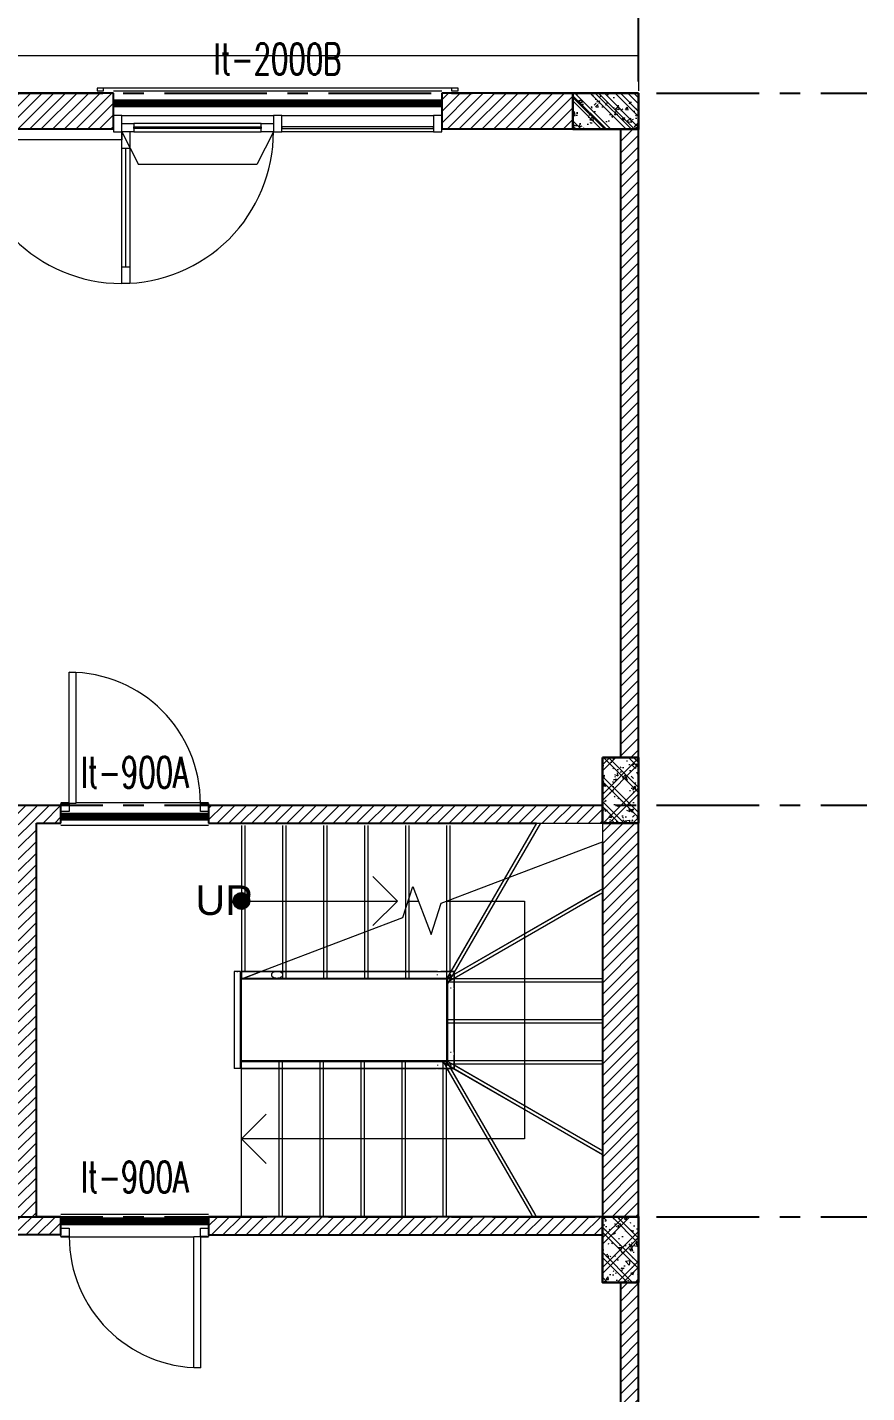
# Model space of a CAD drawing. Header units: millimetres. Extents: x -529861 to -223882, y -171969 to 61504.
# Drawn here: x -450839 to -445724, y -130063 to -121738 of the extents above; entities that cross this region are included whole.
import ezdxf
from ezdxf.enums import TextEntityAlignment as Align

# ---------------------------------------------------------------- set-up
doc = ezdxf.new("R2010")
doc.units = ezdxf.units.MM
doc.header["$LTSCALE"] = 5000
doc.linetypes.add('CENTER', pattern=[2, 1.25, -0.25, 0.25, -0.25])
doc.linetypes.add('Overhead', pattern=[3.96875, 2.38125, -1.5875])
for name, color, linetype, lineweight in [('A-DOOR', 8, 'Continuous', 9), ('A-DOOR-CUT', 7, 'Continuous', 18), ('A-FLOR', 7, 'Continuous', 9), ('A-FLOR-HRAL', 8, 'Continuous', 5), ('A-FLOR-HRAL-1', 8, 'Overhead', 5), ('A-WALL-CUT-1', 10, 'Continuous', 25), ('A-WALL-PATT-1', 8, 'Continuous', 5), ('A-WALL-PROJECTION', 7, 'Continuous', 9), ('A-WINDOW', 8, 'Continuous', 9), ('A-WINDOW-CUT', 7, 'Continuous', 18), ('KC-COT-HATCH', 13, 'Continuous', 15), ('KC-COT-NETCAT', 2, 'Continuous', 30), ('S-COLS-CUT', 1, 'Continuous', 25), ('S-COLS-PROJECTION', 7, 'Continuous', 9), ('S-COLS-PROJECTION-1', 7, 'Continuous', 25), ('S-COLS-PROJECTION-2', 7, 'Continuous', 5), ('S-STRS-1', 7, 'Continuous', 5), ('S-STRS-2', 7, 'Overhead', 5), ('S-STRS-ANNO', 7, 'Continuous', 5), ('S-STRS-IDEN', 7, 'Continuous', 5), ('S-STRS-MBND', 8, 'Overhead', 5), ('S-STRS-MBND-1', 8, 'Continuous', 5)]:
    doc.layers.add(name, color=color, linetype=linetype, lineweight=lineweight)
for name, color, linetype in [('KC ICC-COTVACH', 3, 'Continuous'), ('KCS_AXIS', 18, 'CENTER'), ('KCS_BORDER', 3, 'Continuous'), ('KCS_LANH_TO', 3, 'Continuous'), ('KCS_TEXT', 2, 'Continuous')]:
    doc.layers.add(name, color=color, linetype=linetype)
doc.styles.add('ARIAL', font='arial.ttf')
doc.styles.add('vnsimpli', font='vnsimli.shx', dxfattribs={"width": 0.65})
pattern_1 = [(49.99999999999999, (-453724.1091020502, -134450.3358131873), (182.184668996004, -15.93908553890309), [19.05, -209.55]), (355, (-453724.1091020502, -134450.3358131873), (-35.24242749778777, 191.0566080198829), [15.24, -167.64]), (100.451, (-453708.9271020502, -134451.6638131873), (146.9425016659592, 175.1166878202919), [16.19, -178.09]), (46.184, (-453724.1091020502, -134399.5358131873), (271.0788941350689, -42.04327417683035), [28.575, -314.325]), (96.63599999999998, (-453701.5191020502, -134403.0388131873), (237.4025071042102, 247.4272132782395), [24.28499999999997, -267.1349999999995]), (351.184, (-453724.1091020502, -134399.5358131873), (237.404605813934, 247.4251178605976), [22.86, -251.46]), (21, (-453698.7091020502, -134412.2358131873), (151.6148798353833, -102.2655185167625), [19.05, -209.55]), (226, (-453698.7091020502, -134412.2358131873), (170.6576495867728, -92.84730906988236), [15.23999999999998, -167.6399999999997]), (71.45100000000001, (-453686.0741020502, -134420.7578131873), (213.4170626943636, 81.92136778588423), [16.19, -178.09]), (67.5, (-453724.1091020502, -134450.3358131873), (-39.60297187194581, 74.77100506820722), [6.706, -158.902, 6.706, -163.474, -168.275]), (67.5, (-453724.1091020502, -134450.3358131873), (-39.60297187194581, 74.77100506820722), [-335.788, 6.706, -161.569]), (4.500000000000008, (-453724.1091020502, -134450.3358131873), (71.97091958991243, 96.54639358040444), [6.706, -90.322, 6.706, -155.092, -64.135]), (4.500000000000008, (-453724.1091020502, -134450.3358131873), (71.97091958991243, 96.54639358040444), [-258.826, 6.706, -57.42899999999999]), (327.5, (-453780.7511020502, -134450.3358131873), (135.5904877069497, -5.7289126709626), [6.706, -56.794, 6.706, -191.414, -262.89]), (327.5, (-453780.7511020502, -134450.3358131873), (135.5904877069497, -5.7289126709626), [-261.62, 6.706, -256.184]), (317.5, (-453806.1511020501, -134450.3358131873), (148.1288864750833, 25.42676126941608), [6.706, -75.844, 6.706, -124.866, -186.69]), (317.5, (-453806.1511020501, -134450.3358131873), (148.1288864750833, 25.42676126941608), [-214.122, 6.706, -179.984]), (315, (-453724.1091020502, -134450.3358131873), (76.33217702908782, 76.33217702908782), []), (315, (-453724.1091020502, -134419.2208131873), (76.33217702908782, 76.33217702908782), [])]
pattern_2 = [(45, (-453724.1091020502, -134450.3358131873), (-35.35533905932738, 35.35533905932738), [])]

# ---------------------------------------------------------------- blocks, each defined once
blk = doc.blocks.new('HBH_STR_COLUMN_REC - 220x400mm-1577201-MẶT BẰNG ĐỊNH VỊ CỬA TẦNG 2')
at = {"layer": 'S-COLS-CUT'}
for p, q in [((-110.0000000000001, 200), (109.9999999999998, 200)), ((-110.0000000000001, -199.9999999999999), (-110.0000000000001, 200)), ((109.9999999999998, 200), (109.9999999999998, -199.9999999999999)), ((109.9999999999998, -199.9999999999999), (-110.0000000000001, -199.9999999999999))]:
    blk.add_line(p, q, dxfattribs=at)
blk = doc.blocks.new('HBH_STR_COLUMN_REC - 220x400mm-1287819-MẶT BẰNG ĐỊNH VỊ CỬA TẦNG 2')
at = {"layer": 'S-COLS-CUT'}
for p, q in [((-110.0000000000001, 200), (109.9999999999998, 200)), ((-110.0000000000001, -199.9999999999999), (-110.0000000000001, 200)), ((109.9999999999998, 200), (109.9999999999998, -199.9999999999999)), ((109.9999999999998, -199.9999999999999), (-110.0000000000001, -199.9999999999999))]:
    blk.add_line(p, q, dxfattribs=at)
blk = doc.blocks.new('Top Rail Type - Top Rail_Internal_-981427-MẶT BẰNG ĐỊNH VỊ CỬA TẦNG 2')
at = {"layer": 'A-FLOR-HRAL'}
for p, q in [((5385.399992713778, 6955.399879907358), (4406.871590415501, 6955.399879907365)), ((4406.871590415501, 6915.399879907365), (5385.399992713778, 6915.399879907361)), ((5485.399992713773, 6955.399879907358), (5405.399992713774, 6955.399879907358)), ((5405.399992713774, 6915.399879907361), (5445.399992713777, 6915.399879907361)), ((5445.399992713777, 6915.399879907361), (5445.399992713777, 6854.95537990736)), ((5485.399992713777, 6854.95537990736), (5485.399992713773, 6955.399879907358)), ((5445.399992713774, 6849.201387950822), (5445.399992713777, 6464.599879907361)), ((5485.399992713777, 6464.599879907361), (5485.399992713773, 6849.201387950822)), ((5445.399992713774, 6444.599879907364), (5445.399992713774, 6404.59987990736)), ((5485.399992713773, 6364.59987990736), (5485.399992713773, 6444.599879907364)), ((5379.201500757239, 6404.59987990736), (4189.999992713773, 6404.599879907345)), ((4189.999992713773, 6364.599879907345), (5379.201500757239, 6364.59987990736)), ((5445.399992713774, 6404.59987990736), (5384.955492713774, 6404.59987990736)), ((5384.955492713774, 6364.599879907359), (5485.399992713773, 6364.59987990736))]:
    blk.add_line(p, q, dxfattribs=at)
at = {"layer": 'A-FLOR-HRAL', "flags": 128}
blk.add_lwpolyline([(4189.999992713771, 6382.675332794446), (4189.999992713771, 6384.59987990736), (4189.999992713771, 6386.524427020275)], dxfattribs=at)
at = {"layer": 'A-FLOR-HRAL'}
for points in [[(5385.537238184065, 6933.063459491434), (5385.445989552801, 6933.838726293168), (5385.353995876091, 6935.399879906442), (5385.445989550091, 6936.961033523376), (5385.537238180815, 6937.736300326315)], [(5463.471872046568, 6855.371186839871), (5464.112662741382, 6855.390441643719), (5465.400099688716, 6855.409690149912), (5466.687108736265, 6855.389697685884), (5467.327623265526, 6855.370128296863)], [(5463.063572297829, 6464.462634437054), (5463.838839099568, 6464.553883068319), (5465.399992712851, 6464.645876745027), (5466.961146329796, 6464.553883071027), (5467.736413132741, 6464.462634440304)], [(5385.371299646284, 6386.528000574544), (5385.390554450131, 6385.887209879734), (5385.409802956323, 6384.59977293241), (5385.389810492296, 6383.312763884871), (5385.370241103275, 6382.672249355614)]]:
    blk.add_open_spline(points, degree=3, dxfattribs=at)
for points, knots in [([(5463.06548730673, 6933.063382033174), (5463.409473005157, 6933.405307526104), (5464.190922678824, 6934.182932522631), (5465.39999274736, 6935.399879907235), (5466.609062628533, 6936.616827292509), (5467.390512612045, 6937.394452287923), (5467.734498233768, 6937.736377781129)], [0.4627283698566, 0.4627283698566, 0.4627283698566, 0.4627283698566, 0.4791666666666667, 0.5, 0.5208333333333334, 0.5372716301434366, 0.5372716301434366, 0.5372716301434366, 0.5372716301434366]), ([(5463.063494839575, 6386.934385314408), (5463.40542033251, 6386.590399615977), (5464.18304532904, 6385.808949942311), (5465.399992713645, 6384.599879873763), (5466.616940098928, 6383.390809992587), (5467.394565094347, 6382.609360009071), (5467.73649058756, 6382.265374387342)], [0.462728369856341, 0.462728369856341, 0.462728369856341, 0.462728369856341, 0.4791666666666667, 0.5, 0.5208333333333334, 0.5372716301436956, 0.5372716301436956, 0.5372716301436956, 0.5372716301436956])]:
    blk.add_open_spline(points, degree=3, knots=knots, dxfattribs=at)
blk = doc.blocks.new('Top Rail Type - Top Rail_Internal_-V19-MẶT BẰNG ĐỊNH VỊ CỬA TẦNG 2')
at = {"layer": 'A-FLOR-HRAL'}
for p, q in [((4406.871590415495, 6955.399879907357), (5385.399992713768, 6955.399879907354)), ((4406.871590415495, 6915.399879907358), (5385.399992713768, 6915.399879907354)), ((5385.399992713768, 6955.399879907354), (5485.399992713768, 6955.399879907354)), ((5385.399992713768, 6915.399879907354), (5445.399992713769, 6915.399879907354)), ((5445.399992713769, 6915.399879907354), (5445.399992713769, 6855.399879907354)), ((5485.399992713768, 6955.399879907354), (5485.399992713768, 6855.399879907354)), ((5445.399992713769, 6855.399879907354), (5445.399992713768, 6464.599879907356)), ((5485.399992713768, 6855.399879907354), (5485.399992713767, 6464.599879907356)), ((5445.399992713768, 6464.599879907356), (5445.399992713768, 6404.599879907356)), ((5485.399992713767, 6464.599879907356), (5485.399992713767, 6364.599879907356)), ((4189.999992713771, 6364.59987990736), (4189.999992713771, 6404.59987990736)), ((5385.399992713767, 6404.599879907356), (4189.999992713771, 6404.59987990736)), ((5385.399992713767, 6364.599879907356), (4189.999992713771, 6364.59987990736)), ((5445.399992713768, 6404.599879907356), (5385.399992713767, 6404.599879907356)), ((5485.399992713767, 6364.599879907356), (5385.399992713767, 6364.599879907356))]:
    blk.add_line(p, q, dxfattribs=at)
blk = doc.blocks.new('HBH_WD_FIX2 - HBH_WD_FIX_2000X2400-1630563-MẶT BẰNG ĐỊNH VỊ CỬA TẦNG 2')
at = {"layer": 'A-DOOR'}
for p, q in [((1059.999999999983, 140), (-1060.000000000009, 140)), ((-100.0000000000079, -75.00000000000425), (-875.0000000000077, -75.00000000000671)), ((-1875.00000000001, -175.0000000000082), (-1875.00000000001, -124.9999999999981)), ((-950.0000000000138, -1049.999999999999), (-950.0000000000224, -124.9999999999821)), ((-950.0000000000223, -125.0000000000016), (-848.0949101011357, -325.000000000001)), ((-949.9999999999931, -125.0000000000125), (-949.9999999999925, -174.9999999999994)), ((-900.0000000000108, -124.9999999999816), (-900.000000000002, -1049.999999999999)), ((-875.0000000000075, -125.0000000000067), (-100.0000000000076, -125.0000000000042)), ((-25.00000000000975, -124.9999999999959), (-126.905089898896, -324.9999999999962)), ((-949.9999999999925, -174.9999999999976), (-1875.00000000001, -175.0000000000082)), ((-950.0000000000215, -224.9999999999822), (-900.0000000000115, -224.9999999999817)), ((-925.0000000000089, -949.999999999999), (-925.0000000000156, -224.9999999999819)), ((-126.905089898896, -324.9999999999962), (-848.0949101011365, -324.9999999999985)), ((-900.0000000000031, -949.9999999999987), (-950.0000000000146, -949.9999999999991)), ((-900.0000000000023, -1049.999999999999), (-950.0000000000138, -1049.999999999999))]:
    blk.add_line(p, q, dxfattribs=at)
for centre, radius, start, end in [((-950.0000000000098, -125), 925.0000000000008, 180.0000000000004, 270), ((-950.0000000000098, -124.9999999999989), 924.9999999999993, 269.9999999999999, 2.353610464283002e-13)]:
    blk.add_arc(centre, radius, start, end, dxfattribs=at)
at = {"layer": 'A-DOOR-CUT'}
for p, q in [((-1060.000000000009, 140), (-1100.000000000009, 140)), ((-1100.000000000009, 140), (-1100.000000000009, 125)), ((-1100.000000000009, 125), (-1060.000000000009, 125)), ((-1060.000000000009, 125), (-1060.000000000009, 140)), ((1059.999999999983, 140), (1059.999999999983, 125)), ((1099.999999999983, 140), (1059.999999999983, 140)), ((1059.999999999983, 125), (1099.999999999983, 125)), ((1099.999999999983, 125), (1099.999999999983, 140)), ((-950.0000000000076, -125.0000000000069), (-950.0000000000077, -75.00000000000695)), ((-950.0000000000077, -75.00000000000695), (-875.0000000000077, -75.00000000000671)), ((-875.0000000000077, -75.00000000000671), (-875.0000000000076, -125.0000000000067)), ((-100.0000000000077, -125.0000000000043), (-100.0000000000079, -75.00000000000426)), ((-100.0000000000079, -75.00000000000426), (-25.00000000000785, -75.00000000000402)), ((-25.00000000000785, -75.00000000000402), (-25.00000000000772, -125.000000000004)), ((-875.0000000000076, -125.0000000000067), (-950.0000000000076, -125.0000000000069)), ((-875.0000000000076, -105.0000000000067), (-875.0000000000076, -95.00000000000671)), ((-875.0000000000076, -95.00000000000671), (-100.0000000000079, -95.00000000000426)), ((-100.0000000000078, -105.0000000000043), (-875.0000000000076, -105.0000000000067)), ((-100.0000000000078, -95.00000000000426), (-100.0000000000078, -105.0000000000043)), ((-25.00000000000772, -125.000000000004), (-100.0000000000077, -125.0000000000043))]:
    blk.add_line(p, q, dxfattribs=at)
at = {"layer": 'A-WINDOW'}
for p, q in [((-950.0000000000103, -24.99999999999693), (-25.00000000000799, -24.99999999999992)), ((24.99999999999188, -25.00000000000008), (949.9999999999911, -25.00000000000307)), ((949.9999999999909, -125.000000000006), (24.99999999999161, -125.000000000003))]:
    blk.add_line(p, q, dxfattribs=at)
at = {"layer": 'A-WINDOW-CUT'}
for p, q in [((-950.0000000000103, -24.99999999999693), (-1000.00000000001, -24.99999999999677)), ((-1000.00000000001, -24.99999999999677), (-1000.000000000011, -124.9999999999997)), ((-950.0000000000105, -75.00000000000793), (-950.0000000000103, -24.99999999999694)), ((24.99999999999202, -25.00000000000008), (-25.00000000000799, -24.99999999999992)), ((-25.00000000000799, -24.99999999999992), (-25.00000000000819, -75.00000000000456)), ((24.99999999999161, -125.000000000003), (24.99999999999202, -25.00000000000009)), ((999.9999999999911, -25.00000000000323), (949.9999999999909, -25.00000000000307)), ((949.9999999999909, -25.00000000000307), (949.9999999999909, -125.000000000006)), ((999.9999999999909, -125.0000000000062), (999.9999999999911, -25.00000000000323)), ((-1000.000000000011, -124.9999999999997), (-950.0000000000106, -124.9999999999999)), ((-25.0000000000084, -125.0000000000028), (24.99999999999161, -125.000000000003)), ((949.9999999999916, -95.0000000000041), (24.99999999999229, -95.0000000000041)), ((24.99999999999229, -95.0000000000041), (24.99999999999229, -105.0000000000041)), ((24.99999999999229, -105.0000000000041), (949.9999999999916, -105.0000000000041)), ((949.9999999999916, -105.0000000000041), (949.9999999999916, -95.0000000000041)), ((949.9999999999909, -125.000000000006), (999.9999999999909, -125.0000000000062))]:
    blk.add_line(p, q, dxfattribs=at)
blk = doc.blocks.new('HBH_DR_GL_SINGLE - 900X2200-1169941-MẶT BẰNG ĐỊNH VỊ CỬA TẦNG 2')
at = {"layer": 'A-DOOR'}
blk.add_arc((399.9999999999919, -65.0000000009659), 800.0000000000007, 180.0000000000007, 270.0000000000003, dxfattribs=at)
at = {"layer": 'A-DOOR-CUT'}
for p, q in [((-450.0000000000082, -65.00000000097178), (-450.0000000000084, -15.00000000097176)), ((-450.0000000000084, -15.00000000097176), (-400.000000000009, -15.0000000009716)), ((-400.0000000000089, -65.00000000097161), (-450.0000000000082, -65.00000000097178)), ((-400.000000000009, -15.0000000009716), (-400.0000000000089, -65.00000000097161)), ((359.9999999999918, -65.0000000009663), (399.9999999999918, -65.00000000096617)), ((359.9999999999957, -865.0000000009651), (359.9999999999918, -65.0000000009663)), ((399.9999999999918, -65.00000000096902), (399.9999999999917, -15.00000000096901)), ((399.9999999999917, -15.00000000096902), (449.9999999999917, -15.00000000096886)), ((399.9999999999918, -65.00000000096617), (399.9999999999956, -865.0000000009649)), ((449.9999999999918, -65.00000000096887), (399.9999999999918, -65.00000000096902)), ((449.9999999999917, -15.00000000096886), (449.9999999999918, -65.00000000096887)), ((399.9999999999956, -865.0000000009649), (359.9999999999957, -865.0000000009651))]:
    blk.add_line(p, q, dxfattribs=at)
blk = doc.blocks.new('Top Rail Type - Top Rail_Internal_-1034154-MẶT BẰNG ĐỊNH VỊ CỬA TẦNG 2')
at = {"layer": 'A-FLOR-HRAL'}
for p, q in [((4406.871590415501, 6955.399879907367), (4189.999992713773, 6955.399879907367)), ((4189.999992713773, 6915.399879907367), (4406.871590415501, 6915.399879907367))]:
    blk.add_line(p, q, dxfattribs=at)
at = {"layer": 'A-FLOR-HRAL', "flags": 128}
for points in [[(4189.999992713771, 6933.483460036571), (4189.999992713771, 6935.399879907361), (4189.999992713771, 6937.316299778141)], [(4406.871590415495, 6955.399879907361), (4399.583575450208, 6954.962831922037), (4392.614081710679, 6953.670789060212), (4386.267709516667, 6951.58021979486), (4380.821825786325, 6948.782492034538), (4376.514441770916, 6945.399879907361), (4373.533810821036, 6941.58021979486), (4372.01020081185, 6937.490449172714), (4372.01020081185, 6933.309310642008), (4373.533810821036, 6929.219540019862), (4376.514441770915, 6925.399879907361), (4380.821825786325, 6922.017267780185), (4386.267709516666, 6919.219540019862), (4392.614081710678, 6917.128970754509), (4399.583575450208, 6915.836927892684), (4406.871590415495, 6915.399879907361)], [(4406.871590415495, 6915.399879907361), (4414.159605380783, 6915.836927892684), (4421.129099120313, 6917.128970754509), (4427.475471314325, 6919.219540019862), (4432.921355044668, 6922.017267780183), (4437.228739060076, 6925.399879907361), (4440.209370009956, 6929.219540019862), (4441.732980019142, 6933.309310642008), (4441.732980019142, 6937.490449172714), (4440.209370009956, 6941.58021979486), (4437.228739060076, 6945.399879907361), (4432.921355044668, 6948.782492034538), (4427.475471314325, 6951.58021979486), (4421.129099120313, 6953.670789060212), (4414.159605380784, 6954.962831922037), (4406.871590415495, 6955.399879907361)]]:
    blk.add_lwpolyline(points, dxfattribs=at)
blk = doc.blocks.new('Top Rail Type - Top Rail_Internal_-V20-MẶT BẰNG ĐỊNH VỊ CỬA TẦNG 2')
at = {"layer": 'A-FLOR-HRAL'}
for p, q in [((4189.999992713771, 6955.39987990736), (4189.999992713771, 6915.39987990736)), ((4189.999992713771, 6955.39987990736), (4309.473676924273, 6955.39987990736)), ((4189.999992713771, 6915.39987990736), (4204.210519029533, 6915.39987990736)), ((4204.210519029533, 6915.399879907359), (4309.473676924273, 6955.39987990736))]:
    blk.add_line(p, q, dxfattribs=at)
at = {"layer": 'A-FLOR-HRAL-1'}
for p, q in [((4204.210519029533, 6915.39987990736), (5385.39999271377, 6915.39987990736)), ((4309.473676924273, 6955.39987990736), (5385.39999271377, 6955.39987990736)), ((5385.39999271377, 6955.39987990736), (5485.39999271377, 6955.39987990736)), ((5385.39999271377, 6915.39987990736), (5445.39999271377, 6915.39987990736)), ((5445.39999271377, 6915.39987990736), (5445.39999271377, 6855.39987990736)), ((5485.39999271377, 6955.39987990736), (5485.39999271377, 6855.39987990736)), ((5445.39999271377, 6855.39987990736), (5445.39999271377, 6464.599879907341)), ((5485.39999271377, 6855.39987990736), (5485.39999271377, 6464.599879907341)), ((5445.39999271377, 6464.599879907341), (5445.39999271377, 6404.59987990734)), ((5485.39999271377, 6464.599879907341), (5485.39999271377, 6364.599879907341)), ((4189.999992713771, 6364.599879907341), (4189.999992713771, 6404.59987990734)), ((5385.39999271377, 6404.59987990734), (4189.999992713771, 6404.59987990734)), ((5385.39999271377, 6364.599879907341), (4189.999992713771, 6364.599879907341)), ((5445.39999271377, 6404.59987990734), (5385.39999271377, 6404.59987990734)), ((5485.39999271377, 6364.599879907341), (5385.39999271377, 6364.599879907341))]:
    blk.add_line(p, q, dxfattribs=at)
blk = doc.blocks.new('Walls 11 - Walls 11-1242703-MẶT BẰNG ĐỊNH VỊ CỬA TẦNG 2')
at = {"layer": 'A-WALL-PROJECTION'}
for p, q in [((109.999992713759, 12324.99987990737), (109.9999927137597, 12539.99987990737)), ((109.9999927137591, 12539.99987990737), (6609.999992713779, 12539.99987990735)), ((6609.99999271378, 12539.99987990735), (6609.999992713779, 12324.99987990735))]:
    blk.add_line(p, q, dxfattribs=at)
blk = doc.blocks.new('Top Rail Type - Top Rail_Internal_-1630870-MẶT BẰNG ĐỊNH VỊ CỬA TẦNG 2')
at = {"layer": 'A-FLOR-HRAL'}
for p, q in [((4144.599992713779, 6955.399879907367), (4144.599992713775, 6364.599879907365)), ((4162.263494809631, 6955.399879907361), (4166.93649061791, 6955.399879907361)), ((4184.599992713778, 6364.599879907365), (4184.599992713778, 6955.399879907367)), ((4166.936490617909, 6364.59987990736), (4162.263494809631, 6364.59987990736))]:
    blk.add_line(p, q, dxfattribs=at)
blk = doc.blocks.new('Top Rail Type - Top Rail_Internal_-V21-MẶT BẰNG ĐỊNH VỊ CỬA TẦNG 2')
at = {"layer": 'A-FLOR-HRAL'}
for p, q in [((4184.59999271377, 6955.399879907361), (4144.599992713771, 6955.399879907361)), ((4144.599992713771, 6955.399879907361), (4144.59999271377, 6364.59987990736)), ((4184.59999271377, 6955.399879907361), (4184.599992713769, 6364.59987990736)), ((4184.599992713769, 6364.59987990736), (4144.59999271377, 6364.59987990736))]:
    blk.add_line(p, q, dxfattribs=at)
blk = doc.blocks.new('2-LUOI TRUC')
at = {"layer": 'KCS_AXIS', "ltscale": 0.1}
for p, q in [((-23605.34346586291, -46766.54382074761), (-23605.34346586291, -33447.5459575562)), ((-31495.34346586291, -34837.54595751589), (-22215.34346586291, -34837.54595751589)), ((-31495.34346586291, -39177.5459575562), (-22215.34346586291, -39177.5459575562)), ((-31495.34346586291, -41687.54595751593), (-22215.34346586291, -41687.54595751593))]:
    blk.add_line(p, q, dxfattribs=at)
blk = doc.blocks.new('*U935')
at = {"layer": 'KC-COT-HATCH'}
h = blk.add_hatch(dxfattribs=at)
h.set_pattern_fill('CHAU-02', color=256, scale=30, pattern_type=2)
h.set_pattern_definition([(49.99999999999999, (-758.4432547455838, -466.9000352710326), (215.178054780226, -18.82564049477853), [22.5, -247.5]), (355, (-758.4432547455838, -466.9000352710326), (-41.6254000839, 225.6576401100035), [18, -198]), (100.4514, (-740.5117507455836, -468.4688372710326), (173.5528145142065, 206.8318626182861), [19.122057, -210.3426336]), (46.18420000000001, (-758.4432547455838, -406.9000352710326), (320.1723145876933, -49.65570429870542), [33.75, -371.25]), (96.6356, (-731.7622312455837, -411.0380273710326), (280.398811664611, 292.2353612701325), [28.6830864, -315.5139]), (351.1842, (-758.4432547455838, -406.9000352710326), (280.3985835400882, 292.2355802775974), [27, -297]), (21, (-728.4432547455838, -421.9000352710326), (179.0721156355385, -120.7856671996016), [22.5, -247.5]), (226, (-728.4432547455838, -421.9000352710326), (201.5646367418057, -109.6619427481773), [17.99999999999997, -197.9999999999998]), (71.4514, (-713.5205848455837, -431.9655170710327), (252.066788574447, 96.75914901298572), [19.122057, -210.3426336]), (67.5, (-758.4432547455838, -466.9000352710326), (-46.77485499136161, 88.31233855207942), [0, -195.6, 0, -201, 0, -198.75]), (4.500000000000006, (-758.4432547455838, -466.9000352710326), (85.00527716362008, 114.0309565615238), [0, -114.6, 0, -191.1, 0, -75.75]), (327.5, (-825.3432547455836, -466.9000352710326), (160.1467308517227, -6.766461520313927), [0, -75, 0, -234, 0, -310.5]), (317.5, (-855.3432547455836, -466.9000352710326), (174.9558508027159, 30.03149469969532), [0, -97.5, 0, -155.4, 0, -220.5]), (315, (-758.4432547455838, -466.9000352710326), (90.15611460128481, 90.15611460128481), []), (315, (-758.4432547455838, -430.1500352710326), (90.15611460128481, 90.15611460128481), [])])
h.paths.add_polyline_path([(-110.0000000000002, 200.0000000000001), (-110.0000000000002, -199.9999999999999), (109.9999999999998, -199.9999999999999), (109.9999999999998, 200.0000000000001)])
at = {"layer": 'KC-COT-NETCAT'}
blk.add_lwpolyline([(-110.0000000000002, -199.9999999999999), (109.9999999999998, -199.9999999999999), (109.9999999999998, 200.0000000000001), (-110.0000000000002, 200.0000000000001)], close=True, dxfattribs=at)
blk = doc.blocks.new('2-MBC')
at = {"layer": 'KC ICC-COTVACH'}
for p, xscale, rotation in [((6189.999999999825, 11079.99999995964), -1.000000000000001, 90), ((6279.999999999825, 6939.999999973821), -1, 180), ((6279.999999999825, 4139.999999922031), -1, 180)]:
    blk.add_blockref('*U935', p, dxfattribs=dict(at, xscale=xscale, rotation=rotation))
at = {"layer": 'KCS_AXIS'}
blk.add_blockref('2-LUOI TRUC', (29995.34346586291, 46027.5459575562), dxfattribs=at)

msp = doc.modelspace()

# ---------------------------------------------------------------- hatches: boundary and pattern name
at = {"layer": 'A-WALL-PATT-1'}
h = msp.add_hatch(dxfattribs=at)
h.set_pattern_fill('FP_2', color=256, style=0, pattern_type=2)
h.set_pattern_definition(pattern_2)
h.paths.add_polyline_path([(-447514.1091093361, -122360.33593328), (-447514.1091093361, -122140.33593328), (-448314.1091093364, -122140.33593328), (-448314.1091093364, -122360.33593328)])
h.paths.add_polyline_path([(-450360.5260140305, -122360.3359332799), (-450314.1091093364, -122360.3359332799), (-450314.1091093364, -122140.3359332799), (-451914.1091093364, -122140.3359332799), (-451914.1091093364, -122360.3359332799)])
h.paths.add_polyline_path([(-452814.1091093364, -122360.3359332799), (-452814.1091093364, -122140.3359332799), (-453214.1091093362, -122140.3359332799), (-453214.1091093362, -122360.3359332799)])
h = msp.add_hatch(dxfattribs=at)
h.set_pattern_fill('FP_2', color=256, style=0, pattern_type=2)
h.set_pattern_definition(pattern_2)
h.paths.add_polyline_path([(-447114.1091093364, -126190.33593328), (-447114.1091093364, -122360.33593328), (-447224.1091093364, -122360.33593328), (-447224.1091093364, -126190.33593328)])
h = msp.add_hatch(dxfattribs=at)
h.set_pattern_fill('FP_2', color=256, style=0, pattern_type=2)
h.set_pattern_definition(pattern_2)
h.paths.add_polyline_path([(-447349.1091093364, -126590.33593328), (-447334.1091093362, -126590.33593328), (-447334.1091093362, -126480.33593328), (-449734.1091093364, -126480.33593328), (-449734.1091093364, -126590.33593328), (-447932.7909507725, -126590.33593328)])
h.paths.add_polyline_path([(-450784.1091093364, -126590.33593328), (-450634.1091093364, -126590.33593328), (-450634.1091093364, -126480.33593328), (-453394.1091093362, -126480.3359332799), (-453394.1091093362, -126590.3359332799), (-450828.736071562, -126590.33593328)])
h = msp.add_hatch(dxfattribs=at)
h.set_pattern_fill('FP_2', color=256, style=0, pattern_type=2)
h.set_pattern_definition(pattern_2)
h.paths.add_polyline_path([(-450894.1091093364, -129100.3359332799), (-450784.1091093364, -129100.3359332799), (-450784.1091093364, -126590.33593328), (-450894.1091093364, -126590.33593328), (-450894.1091093364, -128990.3359332799)])
h = msp.add_hatch(dxfattribs=at)
h.set_pattern_fill('FP_2', color=256, style=0, pattern_type=2)
h.set_pattern_definition(pattern_2)
h.paths.add_polyline_path([(-447334.1091093364, -128990.33593328), (-447114.1091093364, -128990.33593328), (-447114.1091093364, -126590.33593328), (-447334.1091093362, -126590.33593328), (-447334.1091093363, -128264.966362598)])
h = msp.add_hatch(dxfattribs=at)
h.set_pattern_fill('FP_2', color=256, style=0, pattern_type=2)
h.set_pattern_definition(pattern_2)
h.paths.add_polyline_path([(-447349.1091093364, -129100.33593328), (-447334.1091093363, -129100.33593328), (-447334.1091093364, -128990.33593328), (-449734.1091093364, -128990.33593328), (-449734.1091093364, -129100.33593328), (-448487.6857839044, -129100.33593328)])
h.paths.add_polyline_path([(-450769.1091093364, -129100.33593328), (-450634.1091093364, -129100.33593328), (-450634.1091093364, -128990.33593328), (-450784.1091093364, -128990.33593328), (-450784.1091093364, -129100.33593328)])
h = msp.add_hatch(dxfattribs=at)
h.set_pattern_fill('FP_2', color=256, style=0, pattern_type=2)
h.set_pattern_definition(pattern_2)
h.paths.add_polyline_path([(-447224.1091093364, -133220.33593328), (-447114.1091093364, -133220.33593328), (-447114.1091093364, -129390.33593328), (-447224.1091093364, -129390.33593328), (-447224.1091093364, -133205.33593328)])
at = {"layer": 'S-COLS-PROJECTION-2'}
h = msp.add_hatch(dxfattribs=at)
h.set_pattern_fill('FP_1', color=256, style=0, pattern_type=2)
h.set_pattern_definition(pattern_1)
h.paths.add_polyline_path([(-447114.1091093361, -122360.33593328), (-447114.1091093361, -122140.33593328), (-447514.1091093361, -122140.33593328), (-447514.1091093361, -122360.33593328)])
h = msp.add_hatch(dxfattribs=at)
h.set_pattern_fill('FP_1', color=256, style=0, pattern_type=2)
h.set_pattern_definition(pattern_1)
h.paths.add_polyline_path([(-447114.1091093361, -126590.33593328), (-447114.1091093361, -126190.33593328), (-447334.1091093361, -126190.33593328), (-447334.1091093361, -126590.33593328)])
h = msp.add_hatch(dxfattribs=at)
h.set_pattern_fill('FP_1', color=256, style=0, pattern_type=2)
h.set_pattern_definition(pattern_1)
h.paths.add_polyline_path([(-447334.1091093361, -129390.33593328), (-447114.1091093361, -129390.33593328), (-447114.1091093361, -128990.33593328), (-447334.1091093361, -128990.33593328), (-447334.1091093361, -129290.4584562775)])
at = {"layer": 'S-STRS-ANNO'}
h = msp.add_hatch(color=256, dxfattribs=at)
edge = h.paths.add_edge_path()
edge.add_arc((-449534.1091093364, -127065.33593328), 50, 0, 360)
msp.add_hatch(color=256, dxfattribs=at).paths.add_polyline_path([(-449526.9933674227, -127114.827005374), (-449501.3660726391, -127103.1234119977), (-449486.1344606557, -127079.422561122), (-449486.1344606557, -127051.2493054379), (-449501.3660726391, -127027.5484545623), (-449526.9933674227, -127015.8448611859), (-449554.8798599865, -127019.8543335122), (-449576.171785978, -127038.3038924072), (-449584.1091093364, -127065.33593328), (-449576.171785978, -127092.3679741527), (-449554.8798599865, -127110.8175330477)])

# ---------------------------------------------------------------- linework, layer by layer
at = {"layer": 'A-FLOR'}
for p, q in [((-449534.1091093364, -128045.73593328), (-449534.1091093364, -127540.33593328)), ((-449534.1091093364, -128975.33593328), (-449534.1091093364, -128085.73593328))]:
    msp.add_line(p, q, dxfattribs=at)
at = {"layer": 'A-WALL-CUT-1'}
for p, q in [((-450314.1091093364, -122140.33593328), (-451914.1091093364, -122140.33593328)), ((-450314.1091093364, -122360.33593328), (-450314.1091093364, -122140.33593328)), ((-448314.1091093364, -122140.33593328), (-448314.1091093364, -122360.33593328)), ((-447114.1091093364, -122140.33593328), (-448314.1091093364, -122140.33593328)), ((-450314.1091093364, -122360.33593328), (-451914.1091093364, -122360.33593328)), ((-447224.1091093364, -122360.33593328), (-448314.1091093364, -122360.33593328)), ((-447224.1091093364, -122360.33593328), (-447224.1091093364, -126190.33593328)), ((-447114.1091093364, -126190.33593328), (-447114.1091093364, -122360.33593328)), ((-447224.1091093364, -126190.33593328), (-447114.1091093364, -126190.33593328)), ((-451094.1091093364, -126480.33593328), (-450634.1091093364, -126480.33593328)), ((-450634.1091093364, -126590.33593328), (-450634.1091093364, -126480.33593328)), ((-449734.1091093364, -126480.33593328), (-449734.1091093364, -126590.33593328)), ((-449734.1091093364, -126480.33593328), (-447334.1091093362, -126480.33593328)), ((-450784.1091093364, -126590.33593328), (-450634.1091093364, -126590.33593328)), ((-450784.1091093364, -128990.33593328), (-450784.1091093364, -126590.33593328)), ((-449734.1091093364, -126590.33593328), (-447735.6263536062, -126590.33593328)), ((-447114.1091093364, -128990.33593328), (-447114.1091093364, -126590.33593328)), ((-447334.1091093363, -126704.33593328), (-447334.1091093364, -128990.33593328)), ((-450634.1091093364, -128990.33593328), (-450784.1091093364, -128990.33593328)), ((-450634.1091093364, -129100.33593328), (-450634.1091093364, -128990.33593328)), ((-449734.1091093364, -128990.33593328), (-449734.1091093364, -129100.33593328)), ((-447334.1091093364, -128990.33593328), (-449734.1091093364, -128990.33593328)), ((-450634.1091093364, -129100.33593328), (-451644.1091093364, -129100.3359332799)), ((-449734.1091093364, -129100.33593328), (-447334.1091093364, -129100.33593328)), ((-447114.1091093364, -129390.33593328), (-447224.1091093364, -129390.33593328)), ((-447224.1091093364, -129390.33593328), (-447224.1091093364, -133220.33593328)), ((-447114.1091093364, -133220.33593328), (-447114.1091093364, -129390.33593328))]:
    msp.add_line(p, q, dxfattribs=at)
at = {"layer": 'A-WALL-PROJECTION'}
for p, q in [((-450314.1091093364, -122125.33593328), (-448314.1091093364, -122125.33593328)), ((-450634.1091093364, -126465.33593328), (-450584.1091093364, -126465.33593328)), ((-450544.1091093364, -126465.33593328), (-449734.1091093364, -126465.33593328)), ((-449734.1091093364, -126605.33593328), (-450634.1091093364, -126605.33593328)), ((-450634.1091093364, -128975.33593328), (-449734.1091093364, -128975.33593328)), ((-447334.1091093364, -129100.33593328), (-447334.1091093364, -128990.33593328)), ((-449824.1091093364, -129115.33593328), (-450634.1091093364, -129115.33593328)), ((-449734.1091093364, -129115.33593328), (-449784.1091093364, -129115.33593328))]:
    msp.add_line(p, q, dxfattribs=at)
at = {"layer": 'KCS_LANH_TO', "color": 2, "linetype": 'ByBlock', "ltscale": 1500, "const_width": 50}
msp.add_lwpolyline([(-450314.109109336, -122202.0010417933), (-448314.109109336, -122202.0010417933)], dxfattribs=at)
at = {"layer": 'KCS_LANH_TO', "color": 1, "linetype": 'ByBlock', "ltscale": 1500, "const_width": 50}
for points in [[(-450634.109109336, -126551.0909807723), (-449734.109109336, -126551.0909807723)], [(-450634.109109336, -129018.2186712423), (-449734.109109336, -129018.2186712423)]]:
    msp.add_lwpolyline(points, dxfattribs=at)
at = {"layer": 'S-COLS-CUT'}
for p, q in [((-447114.1091093361, -122360.33593328), (-447114.1091093361, -122140.33593328)), ((-447114.1091093361, -126190.33593328), (-447334.1091093361, -126190.33593328)), ((-447114.1091093361, -126590.33593328), (-447114.1091093361, -126190.33593328)), ((-447114.1091093361, -129390.33593328), (-447114.1091093361, -128990.33593328)), ((-447334.1091093361, -129390.33593328), (-447114.1091093361, -129390.33593328))]:
    msp.add_line(p, q, dxfattribs=at)
at = {"layer": 'S-COLS-PROJECTION'}
for p, q in [((-447514.1091093361, -122140.33593328), (-447514.1091093361, -122360.33593328)), ((-447114.1091093361, -122140.33593328), (-447514.1091093361, -122140.33593328)), ((-447514.1091093361, -122360.33593328), (-447114.1091093361, -122360.33593328)), ((-447334.1091093361, -126190.33593328), (-447334.1091093361, -126590.33593328)), ((-447334.1091093361, -126590.33593328), (-447114.1091093361, -126590.33593328)), ((-447334.1091093361, -128990.33593328), (-447334.1091093361, -129100.33593328)), ((-447114.1091093361, -128990.33593328), (-447334.1091093361, -128990.33593328)), ((-447334.1091093361, -129100.33593328), (-447334.1091093361, -129390.33593328))]:
    msp.add_line(p, q, dxfattribs=at)
at = {"layer": 'S-STRS-1'}
for p, q in [((-449534.1091093364, -126605.33593328), (-449534.1091093364, -127494.93593328)), ((-449284.1091093364, -126605.33593328), (-449284.1091093364, -127445.33593328)), ((-449034.1091093364, -126605.33593328), (-449034.1091093364, -127350.33593328)), ((-448784.1091093364, -126605.33593328), (-448784.1091093364, -127255.33593328)), ((-448534.1091093364, -126605.33593328), (-448534.1091093364, -127114.4292875581)), ((-448284.1091093364, -126605.33593328), (-448284.1091093364, -127065.33593328)), ((-447735.6263536062, -126590.33593328), (-447932.7909507725, -126931.8350330257)), ((-447735.6263536062, -126590.33593328), (-447334.1091093364, -126590.33593328)), ((-447334.1091093364, -126590.33593328), (-447334.1091093364, -126704.33593328)), ((-447932.7909507725, -126931.8350330257), (-448257.8974071152, -127494.93593328)), ((-447349.1091093364, -127000.5134315877), (-448238.7091093364, -127514.1242310588)), ((-448284.1091093364, -127065.33593328), (-448284.1091093364, -127494.93593328)), ((-448534.1091093364, -127114.4292875581), (-448534.1091093364, -127494.93593328)), ((-448784.1091093364, -127255.33593328), (-448784.1091093364, -127494.93593328)), ((-449034.1091093364, -127350.33593328), (-449034.1091093364, -127494.93593328)), ((-449284.1091093364, -127445.33593328), (-449284.1091093364, -127494.93593328)), ((-449534.1091093364, -127534.93593328), (-449534.1091093364, -127540.3359332799)), ((-449534.1091093364, -127540.33593328), (-449284.1091093364, -127540.33593328)), ((-449284.1091093364, -127534.93593328), (-449284.1091093364, -127540.33593328)), ((-449284.1091093364, -127540.33593328), (-449034.1091093364, -127540.33593328)), ((-449034.1091093364, -127534.93593328), (-449034.1091093364, -127540.33593328)), ((-449034.1091093364, -127540.33593328), (-448784.1091093364, -127540.33593328)), ((-448784.1091093364, -127534.93593328), (-448784.1091093364, -127540.33593328)), ((-448784.1091093364, -127540.33593328), (-448534.1091093364, -127540.33593328)), ((-448534.1091093364, -127534.93593328), (-448534.1091093364, -127540.33593328)), ((-448534.1091093364, -127540.33593328), (-448284.1091093364, -127540.33593328)), ((-448280.9914178828, -127534.93593328), (-448284.1091093364, -127540.33593328)), ((-448284.1091093364, -127534.93593328), (-448284.1091093364, -127540.33593328)), ((-448278.7091093364, -127537.2182418263), (-448284.1091093364, -127540.33593328)), ((-448284.1091093364, -127540.33593328), (-448284.1091093364, -127790.33593328)), ((-448278.7091093364, -127540.33593328), (-448284.1091093364, -127540.33593328)), ((-447349.1091093364, -127540.33593328), (-448238.7091093364, -127540.33593328)), ((-448284.1091093364, -127790.33593328), (-448284.1091093364, -128040.33593328)), ((-448278.7091093364, -127790.33593328), (-448284.1091093364, -127790.33593328)), ((-447349.1091093364, -127790.33593328), (-448238.7091093364, -127790.33593328)), ((-449534.1091093364, -128045.73593328), (-449534.1091093364, -128040.33593328)), ((-449284.1091093364, -128040.33593328), (-449534.1091093364, -128040.33593328)), ((-449534.1091093364, -128975.33593328), (-449534.1091093364, -128085.73593328)), ((-449034.1091093364, -128040.33593328), (-449284.1091093364, -128040.33593328)), ((-449284.1091093364, -128045.73593328), (-449284.1091093364, -128040.33593328)), ((-449284.1091093364, -128975.33593328), (-449284.1091093364, -128085.73593328)), ((-448784.1091093364, -128040.33593328), (-449034.1091093364, -128040.33593328)), ((-449034.1091093364, -128045.73593328), (-449034.1091093364, -128040.33593328)), ((-449034.1091093364, -128975.33593328), (-449034.1091093364, -128085.73593328)), ((-448534.1091093364, -128040.33593328), (-448784.1091093364, -128040.33593328)), ((-448784.1091093364, -128045.73593328), (-448784.1091093364, -128040.33593328)), ((-448784.1091093364, -128975.33593328), (-448784.1091093364, -128085.73593328)), ((-448284.1091093364, -128040.33593328), (-448534.1091093364, -128040.33593328)), ((-448534.1091093364, -128045.73593328), (-448534.1091093364, -128040.33593328)), ((-448534.1091093364, -128975.33593328), (-448534.1091093364, -128085.73593328)), ((-448284.1091093364, -128045.73593328), (-448284.1091093364, -128040.33593328)), ((-448280.9914178828, -128045.73593328), (-448284.1091093364, -128040.33593328)), ((-448278.7091093364, -128043.4536247336), (-448284.1091093364, -128040.33593328)), ((-448278.7091093364, -128040.33593328), (-448284.1091093364, -128040.33593328)), ((-448284.1091093364, -128975.33593328), (-448284.1091093364, -128085.73593328)), ((-447744.2866076441, -128975.33593328), (-448257.8974071152, -128085.73593328)), ((-447349.1091093364, -128040.33593328), (-448238.7091093364, -128040.33593328)), ((-447349.1091093364, -128580.1584349723), (-448238.7091093364, -128066.5476355012))]:
    msp.add_line(p, q, dxfattribs=at)
at = {"layer": 'S-STRS-2'}
for p, q in [((-449514.1091093364, -126605.33593328), (-449514.1091093364, -127494.93593328)), ((-449264.1091093364, -126605.33593328), (-449264.1091093364, -127437.73593328)), ((-449014.1091093364, -126605.33593328), (-449014.1091093364, -127342.73593328)), ((-448764.1091093364, -126605.33593328), (-448764.1091093364, -127247.73593328)), ((-448514.1091093364, -126605.33593328), (-448514.1091093364, -127052.3340494629)), ((-448264.1091093364, -126605.33593328), (-448264.1091093364, -127057.73593328)), ((-447712.5323428386, -126590.33593328), (-447903.2062637355, -126920.5928519516)), ((-447903.2062637355, -126920.5928519516), (-448238.7091093364, -127501.7008266163)), ((-447349.1091093364, -127023.6074423552), (-448238.7091093364, -127537.2182418263)), ((-448514.1091093364, -127052.3340494629), (-448514.1091093364, -127494.93593328)), ((-448264.1091093364, -127057.73593328), (-448264.1091093364, -127494.93593328)), ((-448764.1091093364, -127247.73593328), (-448764.1091093364, -127494.93593328)), ((-449014.1091093364, -127342.73593328), (-449014.1091093364, -127494.93593328)), ((-449264.1091093364, -127437.73593328), (-449264.1091093364, -127494.93593328)), ((-449514.1091093364, -127534.93593328), (-449514.1091093364, -127540.33593328)), ((-449264.1091093364, -127534.93593328), (-449264.1091093364, -127540.33593328)), ((-449014.1091093364, -127534.93593328), (-449014.1091093364, -127540.33593328)), ((-448764.1091093364, -127534.93593328), (-448764.1091093364, -127540.33593328)), ((-448514.1091093364, -127534.93593328), (-448514.1091093364, -127540.33593328)), ((-448278.7091093364, -127560.33593328), (-448284.1091093364, -127560.33593328)), ((-447349.1091093364, -127560.33593328), (-448238.7091093364, -127560.33593328)), ((-448278.7091093364, -127810.33593328), (-448284.1091093364, -127810.33593328)), ((-447349.1091093364, -127810.33593328), (-448238.7091093364, -127810.33593328)), ((-449304.1091093364, -128045.73593328), (-449304.1091093364, -128040.33593328)), ((-449304.1091093364, -128975.33593328), (-449304.1091093364, -128085.73593328)), ((-449054.1091093364, -128045.73593328), (-449054.1091093364, -128040.33593328)), ((-449054.1091093364, -128975.33593328), (-449054.1091093364, -128085.73593328)), ((-448804.1091093364, -128045.73593328), (-448804.1091093364, -128040.33593328)), ((-448804.1091093364, -128975.33593328), (-448804.1091093364, -128085.73593328)), ((-448554.1091093364, -128045.73593328), (-448554.1091093364, -128040.33593328)), ((-448554.1091093364, -128975.33593328), (-448554.1091093364, -128085.73593328)), ((-448304.1091093364, -128045.73593328), (-448304.1091093364, -128040.33593328)), ((-448304.1091093364, -128975.33593328), (-448304.1091093364, -128085.73593328)), ((-447767.3806184117, -128975.33593328), (-448280.9914178828, -128085.73593328)), ((-447349.1091093364, -128603.2524457399), (-448245.4740026728, -128085.73593328)), ((-447349.1091093364, -128060.33593328), (-448238.7091093364, -128060.33593328))]:
    msp.add_line(p, q, dxfattribs=at)
at = {"layer": 'S-STRS-ANNO'}
for p, q in [((-448584.1091093364, -127065.33593328), (-448734.1091093364, -126915.33593328)), ((-449554.8798599865, -127019.8543335122), (-449576.171785978, -127038.3038924072)), ((-449526.9933674227, -127015.8448611859), (-449554.8798599865, -127019.8543335122)), ((-449501.3660726391, -127027.5484545623), (-449526.9933674227, -127015.8448611859)), ((-449486.1344606557, -127051.2493054379), (-449501.3660726391, -127027.5484545623)), ((-449576.171785978, -127038.3038924072), (-449584.1091093364, -127065.33593328)), ((-449584.1091093364, -127065.33593328), (-449576.171785978, -127092.3679741527)), ((-449576.171785978, -127092.3679741527), (-449554.8798599865, -127110.8175330477)), ((-449554.8798599865, -127110.8175330477), (-449526.9933674227, -127114.827005374)), ((-449534.1091093364, -127065.33593328), (-449284.1091093364, -127065.33593328)), ((-449526.9933674227, -127114.827005374), (-449501.3660726391, -127103.1234119977)), ((-449501.3660726391, -127103.1234119977), (-449486.1344606557, -127079.422561122)), ((-449486.1344606557, -127079.422561122), (-449486.1344606557, -127051.2493054379)), ((-449284.1091093364, -127065.33593328), (-449034.1091093364, -127065.33593328)), ((-449034.1091093364, -127065.33593328), (-448784.1091093364, -127065.33593328)), ((-448784.1091093364, -127065.33593328), (-448584.1091093364, -127065.33593328)), ((-448584.1091093364, -127065.33593328), (-448734.1091093364, -127215.33593328)), ((-448518.2968326517, -127065.33593328), (-448455.7691093364, -127065.33593328)), ((-448284.1091093364, -127065.33593328), (-448009.8677314713, -127065.33593328)), ((-448009.8677314713, -127065.33593328), (-447809.1091093364, -127065.33593328)), ((-447809.1091093364, -127065.33593328), (-447809.1091093364, -127266.0945554149)), ((-447809.1091093364, -127266.0945554149), (-447809.1091093364, -127540.33593328)), ((-447809.1091093364, -127540.33593328), (-447809.1091093364, -127790.33593328)), ((-447809.1091093364, -127790.33593328), (-447809.1091093364, -128040.33593328)), ((-447809.1091093364, -128040.33593328), (-447809.1091093364, -128314.5773111451)), ((-447809.1091093364, -128314.5773111451), (-447809.1091093364, -128515.33593328)), ((-449534.1091093364, -128515.33593328), (-449384.1091093364, -128365.33593328)), ((-449284.1091093364, -128515.33593328), (-449534.1091093364, -128515.33593328)), ((-449534.1091093364, -128515.33593328), (-449384.1091093364, -128665.33593328)), ((-449034.1091093364, -128515.33593328), (-449284.1091093364, -128515.33593328)), ((-448784.1091093364, -128515.33593328), (-449034.1091093364, -128515.33593328)), ((-448534.1091093364, -128515.33593328), (-448784.1091093364, -128515.33593328)), ((-448284.1091093364, -128515.33593328), (-448534.1091093364, -128515.33593328)), ((-448009.8677314713, -128515.33593328), (-448284.1091093364, -128515.33593328)), ((-447809.1091093364, -128515.33593328), (-448009.8677314713, -128515.33593328))]:
    msp.add_line(p, q, dxfattribs=at)
msp.add_circle((-449534.1091093364, -127065.33593328), 50, dxfattribs=at)
at = {"layer": 'S-STRS-MBND'}
for p, q in [((-447334.1091093364, -126704.33593328), (-447334.1091093364, -128990.33593328)), ((-447903.2062637355, -126920.5928519516), (-448284.1091093364, -127580.33593328)), ((-447932.7909507725, -126931.8350330257), (-448284.1091093364, -127540.33593328)), ((-447334.1091093364, -126991.8531775498), (-448284.1091093364, -127540.33593328)), ((-447334.1091093364, -127014.9471883174), (-448284.1091093364, -127563.4299440476)), ((-448514.1091093364, -127052.3340494629), (-448514.1091093364, -127540.33593328)), ((-448284.1091093364, -127065.33593328), (-448284.1091093364, -127540.33593328)), ((-448264.1091093364, -127057.73593328), (-448264.1091093364, -127540.33593328)), ((-448534.1091093364, -127114.4292875581), (-448534.1091093364, -127540.33593328)), ((-448784.1091093364, -127255.33593328), (-448784.1091093364, -127540.33593328)), ((-448764.1091093364, -127247.73593328), (-448764.1091093364, -127540.33593328)), ((-449034.1091093364, -127350.33593328), (-449034.1091093364, -127540.33593328)), ((-449014.1091093364, -127342.73593328), (-449014.1091093364, -127540.33593328)), ((-449284.1091093364, -127445.33593328), (-449284.1091093364, -127508.4872776834)), ((-449264.1091093364, -127437.73593328), (-449264.1091093364, -127540.33593328)), ((-449284.1091093364, -127521.3845888765), (-449284.1091093364, -127540.33593328)), ((-449534.1091093364, -127540.33593328), (-448284.1091093364, -127540.33593328)), ((-449514.1091093364, -127534.8942269612), (-449514.1091093364, -127540.33593328)), ((-448284.1091093364, -127540.33593328), (-448284.1091093364, -128040.33593328)), ((-447334.1091093364, -127540.33593328), (-448284.1091093364, -127540.33593328)), ((-447334.1091093364, -127560.33593328), (-448284.1091093364, -127560.33593328)), ((-447334.1091093364, -127790.33593328), (-448284.1091093364, -127790.33593328)), ((-447334.1091093364, -127810.33593328), (-448284.1091093364, -127810.33593328)), ((-449534.1091093364, -128990.33593328), (-449534.1091093364, -128040.33593328)), ((-448284.1091093364, -128040.33593328), (-449534.1091093364, -128040.33593328)), ((-449304.1091093364, -128990.33593328), (-449304.1091093364, -128040.33593328)), ((-449284.1091093364, -128990.33593328), (-449284.1091093364, -128040.33593328)), ((-449054.1091093364, -128990.33593328), (-449054.1091093364, -128040.33593328)), ((-449034.1091093364, -128990.33593328), (-449034.1091093364, -128040.33593328)), ((-448804.1091093364, -128990.33593328), (-448804.1091093364, -128040.33593328)), ((-448784.1091093364, -128990.33593328), (-448784.1091093364, -128040.33593328)), ((-448554.1091093364, -128990.33593328), (-448554.1091093364, -128040.33593328)), ((-448534.1091093364, -128990.33593328), (-448534.1091093364, -128040.33593328)), ((-447334.1091093364, -128611.9126997777), (-448324.1091093364, -128040.33593328)), ((-447758.7203643739, -128990.33593328), (-448307.203120104, -128040.33593328)), ((-448304.1091093364, -128990.33593328), (-448304.1091093364, -128040.33593328)), ((-448284.1091093364, -128990.33593328), (-448284.1091093364, -128040.33593328)), ((-447735.6263536062, -128990.33593328), (-448284.1091093364, -128040.33593328)), ((-447334.1091093364, -128588.8186890101), (-448284.1091093364, -128040.33593328)), ((-447334.1091093364, -128040.33593328), (-448284.1091093364, -128040.33593328)), ((-447334.1091093364, -128060.33593328), (-448284.1091093364, -128060.33593328)), ((-447334.1091093364, -128990.33593328), (-449534.1091093364, -128990.33593328))]:
    msp.add_line(p, q, dxfattribs=at)
at = {"layer": 'S-STRS-MBND-1'}
for p, q in [((-448317.2611617629, -127077.933713202), (-447334.1091093364, -126704.33593328)), ((-448550.95705691, -127166.7381533579), (-448489.6118844338, -126976.275998813)), ((-448489.6118844338, -126976.275998813), (-448378.606334239, -127268.3958677469)), ((-448378.606334239, -127268.3958677469), (-448317.2611617629, -127077.933713202)), ((-449534.1091093364, -127540.33593328), (-448550.95705691, -127166.7381533579))]:
    msp.add_line(p, q, dxfattribs=at)

# ---------------------------------------------------------------- block references
at = {"layer": 'A-DOOR', "rotation": 180}
msp.add_blockref('HBH_DR_GL_SINGLE - 900X2200-1169941-MẶT BẰNG ĐỊNH VỊ CỬA TẦNG 2', (-450184.1091093364, -126535.33593328), dxfattribs=at)
at = {"layer": 'A-DOOR'}
msp.add_blockref('HBH_DR_GL_SINGLE - 900X2200-1169941-MẶT BẰNG ĐỊNH VỊ CỬA TẦNG 2', (-450184.1091093364, -129045.33593328), dxfattribs=at)
at = {"layer": 'A-FLOR-HRAL'}
for name in ['Top Rail Type - Top Rail_Internal_-1630870-MẶT BẰNG ĐỊNH VỊ CỬA TẦNG 2', 'Top Rail Type - Top Rail_Internal_-V21-MẶT BẰNG ĐỊNH VỊ CỬA TẦNG 2', 'Top Rail Type - Top Rail_Internal_-981427-MẶT BẰNG ĐỊNH VỊ CỬA TẦNG 2', 'Top Rail Type - Top Rail_Internal_-V19-MẶT BẰNG ĐỊNH VỊ CỬA TẦNG 2', 'Top Rail Type - Top Rail_Internal_-1034154-MẶT BẰNG ĐỊNH VỊ CỬA TẦNG 2', 'Top Rail Type - Top Rail_Internal_-V20-MẶT BẰNG ĐỊNH VỊ CỬA TẦNG 2']:
    msp.add_blockref(name, (-453724.1091020502, -134450.3358131873), dxfattribs=at)
at = {"layer": 'A-WALL-PROJECTION'}
msp.add_blockref('Walls 11 - Walls 11-1242703-MẶT BẰNG ĐỊNH VỊ CỬA TẦNG 2', (-453724.1091020502, -134450.3358131873), dxfattribs=at)
at = {"layer": 'A-WINDOW'}
msp.add_blockref('HBH_WD_FIX2 - HBH_WD_FIX_2000X2400-1630563-MẶT BẰNG ĐỊNH VỊ CỬA TẦNG 2', (-449314.1091093364, -122250.33593328), dxfattribs=at)
at = {"layer": 'KCS_BORDER', "ltscale": 1500}
msp.add_blockref('2-MBC', (-453504.1091093362, -133330.3359333203), dxfattribs=at)
at = {"layer": 'S-COLS-PROJECTION-1', "rotation": 89.9999999999999}
msp.add_blockref('HBH_STR_COLUMN_REC - 220x400mm-1577201-MẶT BẰNG ĐỊNH VỊ CỬA TẦNG 2', (-447314.1091093361, -122250.33593328), dxfattribs=at)
at = {"layer": 'S-COLS-PROJECTION-1'}
for name, p in [('HBH_STR_COLUMN_REC - 220x400mm-1577201-MẶT BẰNG ĐỊNH VỊ CỬA TẦNG 2', (-447224.1091093361, -126390.33593328)), ('HBH_STR_COLUMN_REC - 220x400mm-1287819-MẶT BẰNG ĐỊNH VỊ CỬA TẦNG 2', (-447224.1091093361, -129190.33593328))]:
    msp.add_blockref(name, p, dxfattribs=at)

# ---------------------------------------------------------------- texts
at = {"layer": 'KCS_TEXT', "linetype": 'ByBlock', "ltscale": 1500, "style": 'vnsimpli', "width": 0.65}
for s, p in [('lt-2000B', (-449314.109109336, -122027.0010417933)), ('lt-900A', (-450184.109109336, -126376.0909807723)), ('lt-900A', (-450184.109109336, -128843.2186712423))]:
    msp.add_text(s, height=190, dxfattribs=at).set_placement(p, align=Align.CENTER)
at = {"layer": 'S-STRS-IDEN', "insert": (-449814.9018943968, -126970.3917167118), "char_height": 180, "width": 328.8688453522837, "attachment_point": 1, "line_spacing_factor": 0.9417779076525878, "style": 'ARIAL'}
msp.add_mtext('UP', dxfattribs=at)

doc.saveas('drawing.dxf')
